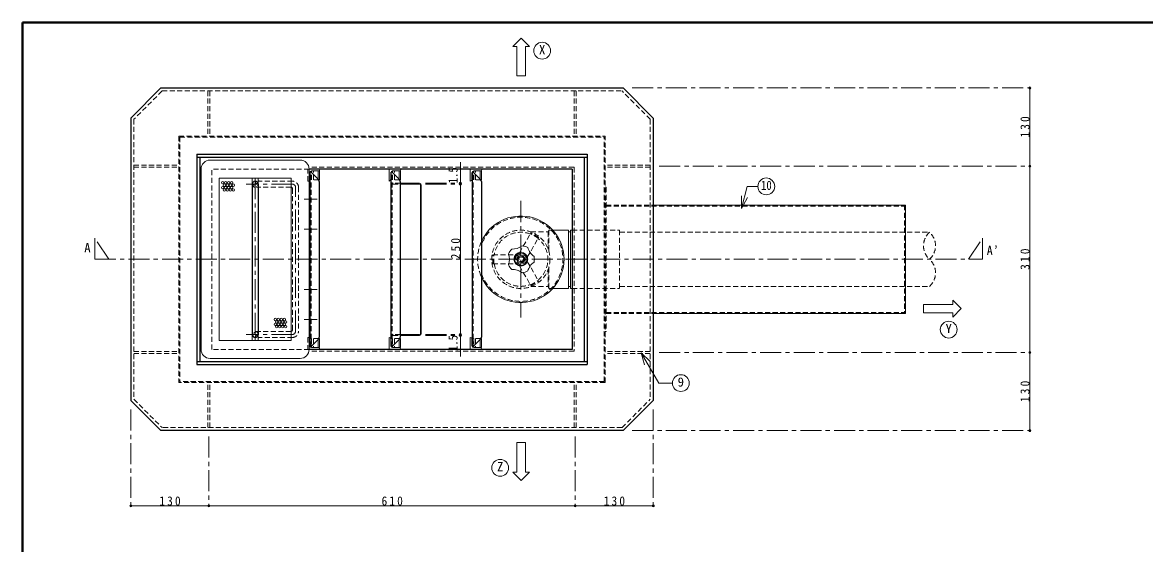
# Model space of a CAD drawing. Units: millimetres at full size, sheet at 1:7. Extents: x -1480 to 1355, y -979 to 988.
# Drawn here: x -1480 to 389, y 121 to 988 of the extents above; entities that cross this region are included whole.
import ezdxf
from ezdxf.enums import TextEntityAlignment as Align

# ---------------------------------------------------------------- set-up
doc = ezdxf.new("R2010")
doc.units = ezdxf.units.MM
doc.header["$LTSCALE"] = 7
doc.header["$PDMODE"] = 32
doc.header["$PDSIZE"] = 3.5
doc.linetypes.add('CHAIN1', pattern=[8, 5, -1, 1, -1])
doc.linetypes.add('DASHED1', pattern=[1.8, 1.2, -0.6])
doc.layers.add('0-0_ﾚｲﾔ1', color=4, linetype='Continuous', lineweight=9)
doc.styles.add('ＭＳ ゴシック', font='')
doc.styles.get('ＭＳ ゴシック').set_extended_font_data('MS Gothic')

msp = doc.modelspace()

# ---------------------------------------------------------------- linework, layer by layer
at = {"layer": '0-0_ﾚｲﾔ1', "color": 1, "lineweight": 40}
for p in [(-1479.745, -979.045), (1355.255, 987.955)]:
    msp.add_line(p, (-1479.745, 987.955), dxfattribs=at)
at = {"layer": '0-0_ﾚｲﾔ1'}
for p, q in [((-656.245, 947.955), (-663.245, 947.955)), ((-656.245, 947.955), (-656.245, 898.955)), ((197.755, 878.955), (197.755, 438.955)), ((-750.495, 755.455), (-750.495, 718.955)), ((-818.495, 720.455), (-850.495, 720.455)), ((-850.495, 718.955), (-818.495, 718.955)), ((-816.995, 470.455), (-816.995, 717.455)), ((-815.495, 470.455), (-815.495, 717.455)), ((-750.495, 718.955), (-750.495, 468.955)), ((-570.245, 642.455), (-596.531, 642.455)), ((-570.245, 642.455), (-570.245, 545.455)), ((-570.245, 639.455), (-567.245, 639.455)), ((-567.245, 642.455), (-567.245, 545.455)), ((-567.245, 642.455), (-564.245, 642.455)), ((-570.245, 545.455), (-596.531, 545.455)), ((-570.245, 548.455), (-567.245, 548.455)), ((-567.245, 545.455), (-564.245, 545.455)), ((69.755, 518.955), (69.755, 525.955)), ((69.755, 518.955), (20.755, 518.955)), ((-818.495, 468.955), (-850.495, 468.955)), ((-850.495, 467.455), (-818.495, 467.455)), ((-750.495, 432.455), (-750.495, 468.955)), ((197.755, 438.955), (197.755, 308.955)), ((-642.245, 239.955), (-642.245, 288.955)), ((-642.245, 239.955), (-635.245, 239.955)), ((-1299.245, 183.955), (-1169.245, 183.955)), ((-1169.245, 183.955), (-559.245, 183.955)), ((-559.245, 183.955), (-429.245, 183.955))]:
    msp.add_line(p, q, dxfattribs=at)
at = {"layer": '0-0_ﾚｲﾔ1', "color": 5, "lineweight": 25}
for p, q in [((-1249.245, 878.955), (-1299.245, 828.955)), ((-1249.245, 878.955), (-479.245, 878.955)), ((-429.245, 828.955), (-479.245, 878.955)), ((-1299.245, 828.955), (-1299.245, 358.955)), ((-429.245, 828.955), (-429.245, 358.955)), ((-1189.245, 768.955), (-539.245, 768.955)), ((-1189.245, 768.955), (-1189.245, 418.955)), ((-539.245, 768.955), (-539.245, 418.955)), ((-1189.245, 763.955), (-539.245, 763.955)), ((-1184.245, 763.955), (-1184.245, 423.955)), ((-544.245, 763.955), (-544.245, 423.955)), ((-564.245, 743.955), (-1002.245, 743.955)), ((-1000.495, 448.955), (-1000.495, 738.955)), ((-998.995, 738.955), (-1000.495, 738.955)), ((-986.96, 726.919), (-998.995, 738.955)), ((-865.495, 448.955), (-865.495, 738.955)), ((-863.995, 738.955), (-865.495, 738.955)), ((-851.96, 726.919), (-863.995, 738.955)), ((-730.495, 448.955), (-730.495, 738.955)), ((-728.995, 738.955), (-730.495, 738.955)), ((-716.96, 726.919), (-728.995, 738.955)), ((-564.245, 743.955), (-564.245, 443.955)), ((-1097.245, 718.955), (-1097.245, 468.955)), ((-1087.245, 718.955), (-1087.245, 468.955)), ((-985.495, 723.383), (-985.495, 464.526)), ((-850.495, 723.383), (-850.495, 464.526)), ((-715.495, 723.383), (-715.495, 464.526)), ((-998.995, 448.955), (-1000.495, 448.955)), ((-986.96, 460.99), (-998.995, 448.955)), ((-863.995, 448.955), (-865.495, 448.955)), ((-851.96, 460.99), (-863.995, 448.955)), ((-728.995, 448.955), (-730.495, 448.955)), ((-716.96, 460.99), (-728.995, 448.955)), ((-564.245, 443.955), (-1002.245, 443.955)), ((-1189.245, 423.955), (-539.245, 423.955)), ((-1189.245, 418.955), (-539.245, 418.955)), ((-1299.245, 358.955), (-1249.245, 308.955)), ((-479.245, 308.955), (-429.245, 358.955)), ((-479.245, 308.955), (-1249.245, 308.955))]:
    msp.add_line(p, q, dxfattribs=at)
at = {"layer": '0-0_ﾚｲﾔ1', "linetype": 'CHAIN1'}
for p, q in [((-464.245, 878.955), (197.755, 878.955)), ((-419.245, 748.955), (197.755, 748.955)), ((-1092.245, 728.955), (-1092.245, 458.955)), ((-1030.033, 718.955), (-1107.245, 718.955)), ((-1025.033, 473.955), (-1025.033, 713.955)), ((-808.495, 720.455), (-750.495, 720.455)), ((-808.495, 718.955), (-750.495, 718.955)), ((-988.995, 693.955), (-1010.495, 693.955)), ((-649.745, 690.955), (-649.745, 496.955)), ((-988.995, 643.955), (-1010.495, 643.955)), ((-1335.912, 593.955), (-1359.245, 628.955)), ((-1359.245, 628.955), (-1359.245, 593.955)), ((95.755, 593.955), (119.088, 628.955)), ((119.088, 628.955), (119.088, 593.955)), ((-1359.245, 593.955), (119.088, 593.955)), ((-988.995, 543.955), (-1010.495, 543.955)), ((-988.995, 493.955), (-1010.495, 493.955)), ((-1030.033, 468.955), (-1107.245, 468.955)), ((-808.495, 468.955), (-750.495, 468.955)), ((-808.495, 467.455), (-750.495, 467.455)), ((-419.245, 438.955), (197.755, 438.955)), ((-1299.245, 343.955), (-1299.245, 183.955)), ((-429.245, 343.955), (-429.245, 183.955)), ((-464.245, 308.955), (197.755, 308.955)), ((-1169.245, 298.955), (-1169.245, 183.955)), ((-559.245, 298.955), (-559.245, 183.955))]:
    msp.add_line(p, q, dxfattribs=at)
at = {"layer": '0-0_ﾚｲﾔ1', "linetype": 'DASHED1'}
for p, q in [((-1247.174, 873.955), (-1294.245, 826.883)), ((-1247.174, 873.955), (-481.316, 873.955)), ((-1170.845, 873.955), (-1170.845, 798.955)), ((-1167.645, 873.955), (-1167.645, 798.955)), ((-560.845, 873.955), (-560.845, 798.955)), ((-557.645, 873.955), (-557.645, 798.955)), ((-434.245, 826.883), (-481.316, 873.955)), ((-1294.245, 826.883), (-1294.245, 361.026)), ((-434.245, 826.883), (-434.245, 361.026)), ((-1219.245, 798.955), (-509.245, 798.955)), ((-1219.245, 798.955), (-1219.245, 388.955)), ((-1217.645, 797.355), (-510.845, 797.355)), ((-1217.645, 797.355), (-1217.645, 390.555)), ((-510.845, 390.555), (-510.845, 797.355)), ((-509.245, 388.955), (-509.245, 798.955)), ((-1294.245, 750.555), (-1219.245, 750.555)), ((-434.245, 750.555), (-509.245, 750.555)), ((-1294.245, 747.355), (-1219.245, 747.355)), ((-1004.245, 723.955), (-1004.245, 743.955)), ((-995.245, 725.955), (-995.245, 740.955)), ((-860.245, 725.955), (-860.245, 740.955)), ((-728.245, 725.955), (-728.245, 738.205)), ((-725.245, 725.955), (-725.245, 740.955)), ((-434.245, 747.355), (-509.245, 747.355)), ((-1032.533, 713.955), (-1087.245, 713.955)), ((-1030.033, 723.955), (-1084.745, 723.955)), ((-1030.033, 711.455), (-1030.033, 476.455)), ((-1020.033, 713.955), (-1020.033, 473.955)), ((-987.245, 727.205), (-987.245, 725.955)), ((-850.495, 720.455), (-862.495, 720.455)), ((-862.495, 718.955), (-850.495, 718.955)), ((-852.245, 727.205), (-852.245, 725.955)), ((-716.207, 725.955), (-728.245, 725.955)), ((-717.245, 727.205), (-717.245, 725.955)), ((-509.245, 713.955), (-507.645, 713.955)), ((-507.645, 713.955), (-507.645, 473.955)), ((-507.645, 683.955), (-429.245, 683.955)), ((-507.645, 682.355), (-10.845, 682.355)), ((-10.845, 683.955), (-10.845, 503.955)), ((-652.115, 604.849), (-632.99, 637.975)), ((-620.75, 629.176), (-633.74, 636.676)), ((-620, 630.475), (-632.99, 637.975)), ((-632.952, 639.455), (-604.245, 639.455)), ((-603.245, 642.455), (-603.245, 607.739)), ((-485.245, 638.955), (30.755, 638.955)), ((-639.125, 597.349), (-620, 630.475)), ((-696.245, 586.455), (-696.245, 601.455)), ((-696.245, 601.455), (-657.995, 601.455)), ((-694.745, 586.455), (-694.745, 601.455)), ((-649.745, 603.481), (-657.995, 598.718)), ((-657.995, 601.455), (-657.995, 586.455)), ((-639.125, 597.349), (-652.115, 604.849)), ((-641.495, 598.718), (-641.495, 589.191)), ((-696.245, 586.455), (-657.995, 586.455)), ((-649.745, 584.428), (-657.995, 589.191)), ((-639.125, 590.56), (-652.115, 583.06)), ((-652.115, 583.06), (-632.99, 549.934)), ((-639.125, 590.56), (-620, 557.434)), ((-603.245, 580.17), (-603.245, 545.455)), ((-604.245, 577.162), (-604.245, 548.455)), ((-633.74, 551.233), (-620.75, 558.733)), ((-632.99, 549.934), (-620, 557.434)), ((-632.952, 548.455), (-604.245, 548.455)), ((-604.245, 548.455), (-603.245, 545.455)), ((-596.531, 545.455), (-603.245, 545.455)), ((-564.245, 545.455), (-485.245, 545.455)), ((-485.245, 548.955), (30.755, 548.955)), ((-507.645, 505.555), (-10.845, 505.555)), ((-507.645, 503.955), (-429.245, 503.955)), ((-1032.533, 473.955), (-1087.245, 473.955)), ((-850.495, 468.955), (-862.495, 468.955)), ((-862.495, 467.455), (-850.495, 467.455)), ((-509.245, 473.955), (-507.645, 473.955)), ((-1030.033, 463.955), (-1084.745, 463.955)), ((-1004.245, 463.955), (-1004.245, 443.955)), ((-998.245, 461.955), (-998.245, 449.705)), ((-986.207, 461.955), (-998.245, 461.955)), ((-995.245, 461.955), (-995.245, 446.955)), ((-987.245, 460.705), (-987.245, 461.955)), ((-863.245, 461.955), (-863.245, 449.705)), ((-851.207, 461.955), (-863.245, 461.955)), ((-860.245, 461.955), (-860.245, 446.955)), ((-852.245, 460.705), (-852.245, 461.955)), ((-728.245, 461.955), (-728.245, 449.705)), ((-716.207, 461.955), (-728.245, 461.955)), ((-725.245, 461.955), (-725.245, 446.955)), ((-717.245, 460.705), (-717.245, 461.955)), ((-1294.245, 440.555), (-1219.245, 440.555)), ((-1294.245, 437.355), (-1219.245, 437.355)), ((-434.245, 440.555), (-509.245, 440.555)), ((-434.245, 437.355), (-509.245, 437.355)), ((-509.245, 388.955), (-1219.245, 388.955)), ((-510.845, 390.555), (-1217.645, 390.555)), ((-1170.845, 313.955), (-1170.845, 388.955)), ((-1167.645, 313.955), (-1167.645, 388.955)), ((-560.845, 313.955), (-560.845, 388.955)), ((-557.645, 313.955), (-557.645, 388.955)), ((-1294.245, 361.026), (-1247.174, 313.955)), ((-481.316, 313.955), (-434.245, 361.026)), ((-481.316, 313.955), (-1247.174, 313.955))]:
    msp.add_line(p, q, dxfattribs=at)
at = {"layer": '0-0_ﾚｲﾔ1', "color": 7, "lineweight": 18}
for p, q in [((-1017.245, 758.955), (-1167.245, 758.955)), ((-1182.245, 443.955), (-1182.245, 743.955)), ((-1152.245, 458.955), (-1152.245, 728.955)), ((-1152.245, 728.955), (-1032.245, 728.955)), ((-1097.245, 718.955), (-1097.245, 728.955)), ((-1087.245, 718.955), (-1087.245, 728.955)), ((-1002.245, 443.955), (-1002.245, 743.955)), ((-1001.245, 737.955), (-1001.245, 726.955)), ((-998.245, 740.955), (-985.124, 740.955)), ((-998.245, 738.205), (-998.245, 740.955)), ((-987.245, 740.955), (-987.245, 727.205)), ((-985.124, 740.955), (-985.124, 725.955)), ((-869.245, 723.955), (-869.245, 743.955)), ((-866.245, 737.955), (-866.245, 726.955)), ((-863.245, 740.955), (-850.124, 740.955)), ((-863.245, 738.205), (-863.245, 740.955)), ((-852.245, 740.955), (-852.245, 727.205)), ((-850.124, 740.955), (-850.124, 725.955)), ((-734.245, 723.955), (-734.245, 743.955)), ((-731.245, 737.955), (-731.245, 726.955)), ((-728.245, 740.955), (-715.124, 740.955)), ((-728.245, 738.205), (-728.245, 740.955)), ((-717.245, 740.955), (-717.245, 727.205)), ((-715.124, 740.955), (-715.124, 725.955)), ((-986.207, 725.955), (-985.124, 725.955)), ((-851.207, 725.955), (-850.124, 725.955)), ((-716.207, 725.955), (-715.124, 725.955)), ((-282.577, 678.379), (-272.709, 715.208)), ((-255.038, 715.208), (-272.709, 715.208)), ((-282.577, 678.379), (-282.577, 699.379)), ((-282.577, 678.379), (-272.077, 696.566)), ((-429.245, 503.955), (-9.245, 503.955)), ((-1097.245, 468.955), (-1097.245, 458.955)), ((-1087.245, 468.955), (-1087.245, 458.955)), ((-1001.245, 449.955), (-1001.245, 460.955)), ((-998.245, 449.705), (-998.245, 446.955)), ((-987.245, 446.955), (-987.245, 460.705)), ((-986.207, 461.955), (-985.124, 461.955)), ((-985.124, 446.955), (-985.124, 461.955)), ((-869.245, 463.955), (-869.245, 443.955)), ((-866.245, 449.955), (-866.245, 460.955)), ((-863.245, 449.705), (-863.245, 446.955)), ((-852.245, 446.955), (-852.245, 460.705)), ((-851.207, 461.955), (-850.124, 461.955)), ((-850.124, 446.955), (-850.124, 461.955)), ((-734.245, 463.955), (-734.245, 443.955)), ((-731.245, 449.955), (-731.245, 460.955)), ((-728.245, 449.705), (-728.245, 446.955)), ((-717.245, 446.955), (-717.245, 460.705)), ((-716.207, 461.955), (-715.124, 461.955)), ((-715.124, 446.955), (-715.124, 461.955)), ((-998.245, 446.955), (-985.124, 446.955)), ((-863.245, 446.955), (-850.124, 446.955)), ((-728.245, 446.955), (-715.124, 446.955)), ((-449.284, 438.567), (-434.435, 423.717)), ((-449.284, 438.567), (-443.849, 418.282)), ((-449.284, 438.567), (-420.099, 388.016)), ((-1017.245, 428.955), (-1167.245, 428.955)), ((-397.312, 388.016), (-420.099, 388.016))]:
    msp.add_line(p, q, dxfattribs=at)
at = {"layer": '0-0_ﾚｲﾔ1', "color": 7, "linetype": 'DASHED1', "lineweight": 18}
for p, q in [((-1002.245, 743.955), (-1164.245, 743.955)), ((-561.245, 746.955), (-1002.245, 746.955)), ((-998.995, 448.955), (-998.995, 738.955)), ((-863.995, 448.955), (-863.995, 738.955)), ((-728.995, 448.955), (-728.995, 738.955)), ((-561.245, 746.955), (-561.245, 440.955)), ((-998.995, 706.455), (-1000.495, 706.455)), ((-998.995, 681.455), (-1000.495, 681.455)), ((-998.995, 656.455), (-1000.495, 656.455)), ((-998.995, 631.455), (-1000.495, 631.455)), ((-998.995, 606.455), (-1000.495, 606.455)), ((-998.995, 581.455), (-1000.495, 581.455)), ((-998.995, 556.455), (-1000.495, 556.455)), ((-998.995, 531.455), (-1000.495, 531.455)), ((-998.995, 506.455), (-1000.495, 506.455)), ((-998.995, 481.455), (-1000.495, 481.455)), ((-561.245, 440.955), (-1002.245, 440.955))]:
    msp.add_line(p, q, dxfattribs=at)
at = {"layer": '0-0_ﾚｲﾔ1'}
for points in [[(-663.245, 947.955), (-649.245, 961.955), (-635.245, 947.955), (-642.245, 947.955)], [(-656.245, 898.955), (-642.245, 898.955), (-642.245, 947.955)], [(69.755, 525.955), (83.755, 511.955), (69.755, 497.955), (69.755, 504.955)], [(20.755, 518.955), (20.755, 504.955), (69.755, 504.955)], [(-642.245, 288.955), (-656.245, 288.955), (-656.245, 239.955)], [(-635.245, 239.955), (-649.245, 225.955), (-663.245, 239.955), (-656.245, 239.955)]]:
    msp.add_lwpolyline(points, dxfattribs=at)
at = {"layer": '0-0_ﾚｲﾔ1', "color": 7, "linetype": 'DASHED1', "lineweight": 18}
msp.add_lwpolyline([(-1002.245, 443.955), (-1164.245, 443.955), (-1164.245, 743.955)], dxfattribs=at)
at = {"layer": '0-0_ﾚｲﾔ1', "color": 7, "lineweight": 18}
for points in [[(-1152.245, 458.955), (-1032.245, 458.955), (-1032.245, 728.955)], [(-429.245, 683.955), (-9.245, 683.955), (-9.245, 503.955)]]:
    msp.add_lwpolyline(points, dxfattribs=at)
at = {"layer": '0-0_ﾚｲﾔ1', "linetype": 'DASHED1'}
for points in [[(-986.207, 725.955), (-998.245, 725.955), (-998.245, 738.205)], [(-851.207, 725.955), (-863.245, 725.955), (-863.245, 738.205)], [(-596.531, 642.455), (-603.245, 642.455), (-604.245, 639.455), (-604.245, 610.747)], [(-564.245, 642.455), (-485.245, 642.455), (-485.245, 545.455)]]:
    msp.add_lwpolyline(points, dxfattribs=at)
at = {"layer": '0-0_ﾚｲﾔ1', "color": 7, "lineweight": 18}
for centre, radius in [((-614.245, 940.955), 14), ((-241.038, 715.208), 14), ((-649.745, 593.955), 11.5), ((-649.745, 593.955), 10.5), ((-649.745, 593.955), 6.5), ((62.755, 476.955), 14), ((-383.312, 388.016), 14), ((-684.245, 246.955), 14)]:
    msp.add_circle(centre, radius, dxfattribs=at)
at = {"layer": '0-0_ﾚｲﾔ1'}
for centre in [(-1146.246, 721.271), (-1146.246, 713.271), (-1143.746, 717.271), (-1143.746, 709.271), (-1141.246, 721.271), (-1141.246, 713.271), (-1138.746, 717.271), (-1138.746, 709.271), (-1136.246, 721.271), (-1136.246, 713.271), (-1133.746, 717.271), (-1133.746, 709.271), (-1131.246, 721.271), (-1131.246, 713.271), (-1128.746, 717.271), (-1128.746, 709.271), (-1058.713, 493.81), (-1058.713, 485.81), (-1056.213, 489.81), (-1053.713, 493.81), (-1053.713, 485.81), (-1051.213, 489.81), (-1048.713, 493.81), (-1048.713, 485.81), (-1046.213, 489.81), (-1043.713, 493.81), (-1043.713, 485.81), (-1041.213, 489.81), (-1056.213, 481.81), (-1051.213, 481.81), (-1046.213, 481.81), (-1041.213, 481.81)]:
    msp.add_circle(centre, 2, dxfattribs=at)
at = {"layer": '0-0_ﾚｲﾔ1', "linetype": 'DASHED1'}
for radius in [48.5, 5, 4]:
    msp.add_circle((-649.745, 593.955), radius, dxfattribs=at)
at = {"layer": '0-0_ﾚｲﾔ1', "color": 7, "lineweight": 18}
for centre, radius, start, end in [((-1167.245, 743.955), 15, 90, 180), ((-1017.245, 743.955), 15, 0, 90), ((-998.245, 737.955), 3, 90, 180), ((-987.245, 743.955), 3, 270, 0), ((-863.245, 737.955), 3, 90, 180), ((-852.245, 743.955), 3, 270, 0), ((-728.245, 737.955), 3, 90, 180), ((-717.245, 743.955), 3, 270, 0), ((-1004.245, 726.955), 3, 311.81032, 0), ((-869.245, 726.955), 3, 270, 0), ((-734.245, 726.955), 3, 270, 0), ((-649.745, 593.955), 72, 204.0494, 155.9506), ((-649.745, 593.955), 22.5, 131.57818, 156.42182), ((-696.617, 593.955), 27.75, 341.07536, 18.92464), ((-664.229, 638.532), 27.75, 269.07536, 306.92464), ((-649.745, 593.955), 22.5, 59.57818, 84.42182), ((-611.825, 621.505), 27.75, 197.07536, 234.92464), ((-649.745, 593.955), 22.5, 347.57818, 12.42182), ((-649.745, 593.955), 22.5, 203.57818, 228.42182), ((-611.825, 566.404), 27.75, 125.07536, 162.92464), ((-664.229, 549.377), 27.75, 53.07536, 90.92464), ((-649.745, 593.955), 22.5, 275.57818, 300.42182), ((-1004.245, 460.955), 3, 0, 48.18968), ((-998.245, 449.955), 3, 180, 270), ((-869.245, 460.955), 3, 0, 90), ((-863.245, 449.955), 3, 180, 270), ((-734.245, 460.955), 3, 0, 90), ((-728.245, 449.955), 3, 180, 270), ((-1167.245, 443.955), 15, 180, 270), ((-1017.245, 443.955), 15, 270, 0), ((-987.245, 443.955), 3, 0, 90), ((-852.245, 443.955), 3, 0, 90), ((-717.245, 443.955), 3, 0, 90)]:
    msp.add_arc(centre, radius, start, end, dxfattribs=at)
at = {"layer": '0-0_ﾚｲﾔ1', "linetype": 'DASHED1'}
for centre, radius, start, end in [((-1087.245, 723.955), 10, 180, 270), ((-1084.745, 726.455), 2.5, 180, 270), ((-1032.533, 711.455), 2.5, 0, 90), ((-1030.033, 713.955), 10, 0, 90), ((-1004.245, 726.955), 3, 270, 311.81032), ((-862.495, 721.955), 3, 180, 270), ((-862.495, 721.955), 1.5, 180, 270), ((-649.745, 593.955), 70, 200.06805, 159.93195), ((-649.745, 593.955), 45, 69.59407, 170.40593), ((51.067, 616.455), 30.312, 132.07502, 227.92498), ((10.442, 616.455), 30.312, 312.07502, 47.92498), ((-649.745, 593.955), 72, 155.9506, 204.0494), ((-649.745, 593.955), 45, 309.59407, 50.40593), ((-649.745, 593.955), 45, 189.59407, 290.40593), ((10.442, 571.455), 30.312, 312.07502, 47.92498), ((-1087.245, 463.955), 10, 90, 180), ((-1032.533, 476.455), 2.5, 270, 0), ((-1030.033, 473.955), 10, 270, 0), ((-862.495, 465.955), 3, 90, 180), ((-862.495, 465.955), 1.5, 90, 180), ((-1084.745, 461.455), 2.5, 90, 180), ((-1004.245, 460.955), 3, 48.18968, 90)]:
    msp.add_arc(centre, radius, start, end, dxfattribs=at)
at = {"layer": '0-0_ﾚｲﾔ1', "color": 5, "lineweight": 25}
for centre, start, end in [((-1092.245, 718.955), 0, 180), ((-990.495, 723.383), 0, 45), ((-855.495, 723.383), 0, 45), ((-720.495, 723.383), 0, 45), ((-1092.245, 468.955), 180, 0), ((-990.495, 464.526), 315, 0), ((-855.495, 464.526), 315, 0), ((-720.495, 464.526), 315, 0)]:
    msp.add_arc(centre, 5, start, end, dxfattribs=at)
at = {"layer": '0-0_ﾚｲﾔ1', "color": 7, "linetype": 'DASHED1', "lineweight": 18}
for centre, start, end in [((-1092.245, 718.955), 180, 0), ((-1092.245, 468.955), 0, 180)]:
    msp.add_arc(centre, 5, start, end, dxfattribs=at)
at = {"layer": '0-0_ﾚｲﾔ1', "linetype": 'CHAIN1'}
for centre, start, end in [((-1087.245, 723.955), 180, 270), ((-1030.033, 713.955), 0, 90), ((-1087.245, 463.955), 90, 180), ((-1030.033, 473.955), 270, 0)]:
    msp.add_arc(centre, 5, start, end, dxfattribs=at)
at = {"layer": '0-0_ﾚｲﾔ1'}
for centre, radius, start, end in [((-818.495, 717.455), 3, 0, 90), ((-818.495, 717.455), 1.5, 0, 90), ((-818.495, 470.455), 3, 270, 0), ((-818.495, 470.455), 1.5, 270, 0)]:
    msp.add_arc(centre, radius, start, end, dxfattribs=at)
for p in [(197.755, 878.955), (197.755, 748.955), (-750.495, 720.455), (-750.495, 718.955), (-750.495, 468.955), (-750.495, 467.455), (197.755, 438.955), (197.755, 308.955), (-1299.245, 183.955), (-1169.245, 183.955), (-559.245, 183.955), (-429.245, 183.955)]:
    msp.add_point(p, dxfattribs=at)

# ---------------------------------------------------------------- texts
at = {"layer": '0-0_ﾚｲﾔ1', "color": 7, "style": 'ＭＳ ゴシック'}
for s, p in [('X', (-619.495, 930.455)), ('A', (-1376.745, 600.955)), ('Y', (57.505, 466.455)), ('9', (-388.562, 377.516)), ('Z', (-689.495, 236.455))]:
    msp.add_text(s, height=15.4, dxfattribs=at).set_placement(p, align=Align.BOTTOM_LEFT)
at = {"layer": '0-0_ﾚｲﾔ1', "color": 7, "style": 'ＭＳ ゴシック', "width": 0.85}
for p in [(-750.495, 720.455), (-750.495, 441.205)]:
    msp.add_text('1.5', height=15.4, rotation=90, dxfattribs=at).set_placement(p, align=Align.BOTTOM_LEFT)
msp.add_text('10', height=15.4, dxfattribs=at).set_placement((-249.788, 704.708), align=Align.BOTTOM_LEFT)
at = {"layer": '0-0_ﾚｲﾔ1', "color": 7, "char_height": 15.4, "attachment_point": 7, "rotation": 90, "style": 'ＭＳ ゴシック'}
for s, insert in [('\\T1.38;\\W0.9;130', (197.755, 796.455)), ('\\T1.38;\\W0.9;250', (-750.495, 593.955)), ('\\T1.38;\\W0.9;310', (197.755, 576.455)), ('\\T1.38;\\W0.9;130', (197.755, 356.455))]:
    msp.add_mtext(s, dxfattribs=dict(at, insert=insert))
at = {"layer": '0-0_ﾚｲﾔ1', "color": 7, "char_height": 15.4, "attachment_point": 7, "style": 'ＭＳ ゴシック'}
for s, insert in [('\\T1.24;\\W0.95;A’', (126.088, 600.955)), ('\\T1.38;\\W0.9;130', (-1251.745, 183.955)), ('\\T1.38;\\W0.9;610', (-881.745, 183.955)), ('\\T1.38;\\W0.9;130', (-511.745, 183.955))]:
    msp.add_mtext(s, dxfattribs=dict(at, insert=insert))

doc.saveas('drawing.dxf')
